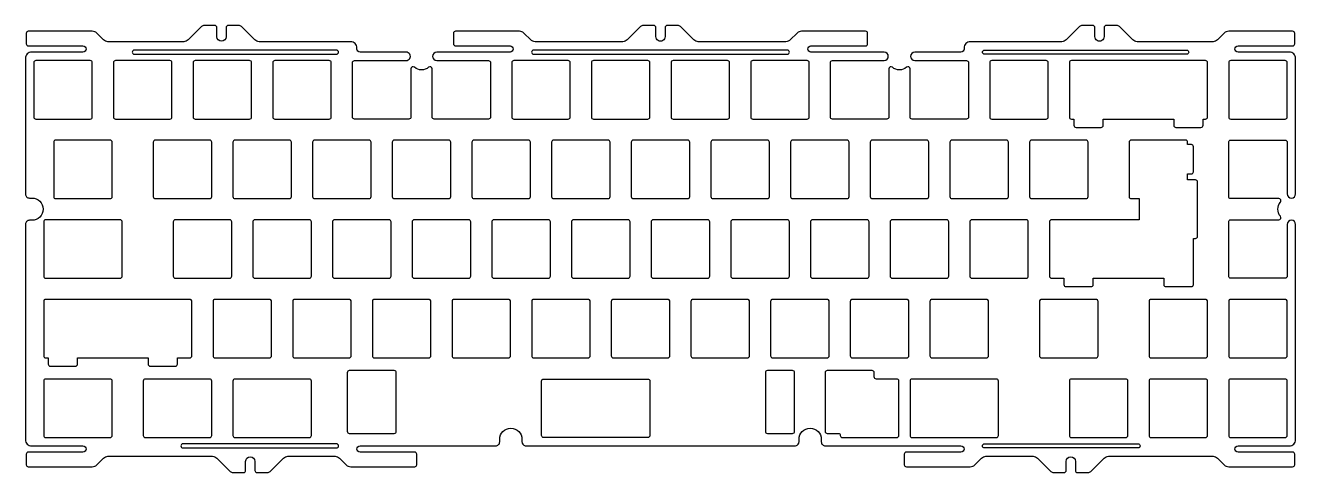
# Model space of a CAD drawing. Header units: millimetres. Extents: x 10 to 314, y 5 to 112.
import ezdxf

# ---------------------------------------------------------------- set-up
doc = ezdxf.new("R2010")
doc.units = ezdxf.units.MM

msp = doc.modelspace()

# ---------------------------------------------------------------- linework, layer by layer
at = {"color": 0}
msp.add_lwpolyline([(101.43, 103.29, 1.000042), (101.43, 105.29), (90.41, 105.29, -0.414214), (89.66, 106.04), (89.66, 106.29, 0.414214), (88.16, 107.79), (66.28, 107.79, -0.198912), (65.22, 108.23), (62.06, 111.4, 0.198912), (61.35, 111.69), (58.86, 111.69, 0.414214), (58.36, 111.19), (58.36, 108.99, -1), (56.16, 108.99), (56.16, 111.19, 0.414214), (55.66, 111.69), (53.18, 111.69, 0.198912), (52.47, 111.4), (49.3, 108.23, -0.198912), (48.24, 107.79), (30.12, 107.79, -0.198912), (29.05, 108.23), (27.43, 109.86, 0.198912), (26.37, 110.29), (11.07, 110.29, 0.414214), (10.57, 109.79), (10.57, 107.29, 0.414214), (11.07, 106.79), (24.12, 106.79, -1), (24.12, 105.29), (11.87, 105.29, 0.414214), (10.37, 103.79), (10.37, 71.38, 0.414214), (11.37, 70.38), (11.95, 70.38, -1), (11.95, 65.06), (11.37, 65.06, 0.414214), (10.37, 64.06), (10.37, 12.59, 0.414214), (11.87, 11.09), (24.12, 11.09, -1), (24.12, 9.59), (11.07, 9.59, 0.414214), (10.57, 9.09), (10.57, 6.59, 0.414214), (11.07, 6.09), (26.37, 6.09, 0.198912), (27.43, 6.53), (29.05, 8.16, -0.198912), (30.12, 8.59), (55.12, 8.59, -0.198912), (56.18, 8.16), (59.34, 4.99, 0.198912), (60.05, 4.7), (62.54, 4.7, 0.414214), (63.04, 5.2), (63.04, 7.39, -1), (65.24, 7.39), (65.24, 5.2, 0.414214), (65.74, 4.7), (68.22, 4.7, 0.198912), (68.93, 4.99), (72.1, 8.16, -0.198912), (73.16, 8.59), (84.41, 8.59, -0.198912), (85.47, 8.16), (87.1, 6.53, 0.198912), (88.16, 6.09), (103.46, 6.09, 0.414214), (103.96, 6.59), (103.96, 9.09, 0.414214), (103.46, 9.59), (90.41, 9.59, -1), (90.41, 11.09), (122.8, 11.09, 0.414214), (123.8, 12.09), (123.8, 12.67, -1), (129.12, 12.67), (129.12, 12.09, 0.414214), (130.12, 11.09), (194.37, 11.09, 0.414214), (195.37, 12.09), (195.37, 12.67, -1), (200.7, 12.67), (200.7, 12.09, 0.414214), (201.7, 11.09), (234.09, 11.09, -1), (234.09, 9.59), (221.04, 9.59, 0.414214), (220.54, 9.09), (220.54, 6.59, 0.414214), (221.04, 6.09), (236.34, 6.09, 0.198912), (237.4, 6.53), (239.02, 8.16, -0.198912), (240.08, 8.59), (251.34, 8.59, -0.198912), (252.4, 8.16), (255.57, 4.99, 0.198912), (256.27, 4.7), (258.76, 4.7, 0.414214), (259.26, 5.2), (259.26, 7.39, -1), (261.46, 7.39), (261.46, 5.2, 0.414214), (261.96, 4.7), (264.45, 4.7, 0.198912), (265.15, 4.99), (268.32, 8.16, -0.198912), (269.38, 8.59), (294.38, 8.59, -0.198912), (295.44, 8.16), (297.06, 6.53, 0.198912), (298.12, 6.09), (313.42, 6.09, 0.414214), (313.92, 6.59), (313.92, 9.09, 0.414214), (313.42, 9.59), (300.37, 9.59, -1), (300.37, 11.09), (312.62, 11.09, 0.414214), (314.12, 12.59), (314.12, 64.06, 1), (312.12, 64.06), (312.12, 51.69, -0.414214), (311.62, 51.19), (298.62, 51.19, -0.414214), (298.12, 51.69), (298.12, 64.69, -0.414214), (298.62, 65.19), (310.12, 65.19, 0.635916), (310.5, 66.02, -0.362112), (310.5, 69.42, 0.635916), (310.12, 70.24), (298.62, 70.24, -0.414214), (298.12, 70.74), (298.12, 83.74, -0.414214), (298.62, 84.24), (311.62, 84.24, -0.414214), (312.12, 83.74), (312.12, 71.38, 1), (314.12, 71.38), (314.12, 103.79, 0.414214), (312.62, 105.29), (300.37, 105.29, -1), (300.37, 106.79), (313.42, 106.79, 0.414214), (313.92, 107.29), (313.92, 109.79, 0.414214), (313.42, 110.29), (298.12, 110.29, 0.198912), (297.06, 109.86), (295.44, 108.23, -0.198912), (294.38, 107.79), (276.25, 107.79, -0.198912), (275.19, 108.23), (272.02, 111.4, 0.198912), (271.32, 111.69), (268.83, 111.69, 0.414214), (268.33, 111.19), (268.33, 109, -1.000795), (266.13, 109), (266.13, 111.19, 0.414214), (265.63, 111.69), (263.15, 111.69, 0.198912), (262.44, 111.4), (259.27, 108.23, -0.198912), (258.21, 107.79), (236.34, 107.79, 0.414214), (234.84, 106.29), (234.84, 106.04, -0.414214), (234.09, 105.29), (223.06, 105.29, 1), (223.06, 103.29), (235.42, 103.29, -0.414214), (235.92, 102.79), (235.92, 89.79, -0.414214), (235.42, 89.29), (222.42, 89.29, -0.414214), (221.92, 89.79), (221.92, 101.29, 0.635916), (221.1, 101.67, -0.362112), (217.69, 101.67, 0.635916), (216.87, 101.29), (216.87, 89.79, -0.414214), (216.37, 89.29), (203.37, 89.29, -0.414214), (202.87, 89.79), (202.87, 102.79, -0.414214), (203.37, 103.29), (215.73, 103.29, 1), (215.73, 105.29), (198.23, 105.29, -1), (198.23, 106.79), (211.28, 106.79, 0.414214), (211.78, 107.29), (211.78, 109.79, 0.414214), (211.28, 110.29), (195.98, 110.29, 0.198912), (194.92, 109.86), (193.29, 108.23, -0.198912), (192.23, 107.79), (171.27, 107.79, -0.198912), (170.21, 108.23), (167.04, 111.4, 0.198912), (166.33, 111.69), (163.85, 111.69, 0.414214), (163.35, 111.19), (163.35, 109, -1.000795), (161.15, 109), (161.15, 111.19, 0.414214), (160.65, 111.69), (158.16, 111.69, 0.198912), (157.45, 111.4), (154.29, 108.23, -0.198912), (153.23, 107.79), (132.26, 107.79, -0.198912), (131.2, 108.23), (129.58, 109.86, 0.198912), (128.52, 110.29), (113.22, 110.29, 0.414214), (112.72, 109.79), (112.72, 107.29, 0.414214), (113.22, 106.79), (126.27, 106.79, -1), (126.27, 105.29), (108.76, 105.29, 1), (108.76, 103.29), (121.12, 103.29, -0.414214), (121.62, 102.79), (121.62, 89.79, -0.414214), (121.12, 89.29), (108.12, 89.29, -0.414214), (107.62, 89.79), (107.62, 101.29, 0.635916), (106.8, 101.67, -0.362112), (103.39, 101.67, 0.635916), (102.57, 101.29), (102.57, 89.79, -0.414214), (102.07, 89.29), (89.07, 89.29, -0.414214), (88.57, 89.79), (88.57, 102.79, -0.414214), (89.07, 103.29), (101.43, 103.29)], format="xyb", dxfattribs=at)
for points in [[(25.87, 89.29, 0.414214), (26.37, 89.79), (26.37, 102.79, 0.414214), (25.87, 103.29), (12.87, 103.29, 0.414214), (12.37, 102.79), (12.37, 89.79, 0.414214), (12.87, 89.29)], [(44.92, 89.29, 0.414214), (45.42, 89.79), (45.42, 102.79, 0.414214), (44.92, 103.29), (31.92, 103.29, 0.414214), (31.42, 102.79), (31.42, 89.79, 0.414214), (31.92, 89.29)], [(36.42, 105.79, 1), (36.42, 104.79), (84.76, 104.79, 1), (84.76, 105.79)], [(63.97, 89.29, 0.414214), (64.47, 89.79), (64.47, 102.79, 0.414214), (63.97, 103.29), (50.97, 103.29, 0.414214), (50.47, 102.79), (50.47, 89.79, 0.414214), (50.97, 89.29)], [(83.02, 89.29, 0.414214), (83.52, 89.79), (83.52, 102.79, 0.414214), (83.02, 103.29), (70.02, 103.29, 0.414214), (69.52, 102.79), (69.52, 89.79, 0.414214), (70.02, 89.29)], [(140.67, 89.79), (140.67, 102.79, 0.414214), (140.17, 103.29), (127.17, 103.29, 0.414214), (126.67, 102.79), (126.67, 89.79, 0.414214), (127.17, 89.29), (140.17, 89.29, 0.414214)], [(145.72, 102.79), (145.72, 89.79, 0.414214), (146.22, 89.29), (159.22, 89.29, 0.414214), (159.72, 89.79), (159.72, 102.79, 0.414214), (159.22, 103.29), (146.22, 103.29, 0.414214)], [(164.77, 89.79, 0.414214), (165.27, 89.29), (178.27, 89.29, 0.414214), (178.77, 89.79), (178.77, 102.79, 0.414214), (178.27, 103.29), (165.27, 103.29, 0.414214), (164.77, 102.79)], [(197.82, 89.79), (197.82, 102.79, 0.414214), (197.32, 103.29), (184.32, 103.29, 0.414214), (183.82, 102.79), (183.82, 89.79, 0.414214), (184.32, 89.29), (197.32, 89.29, 0.414214)], [(288.07, 105.79, -1), (288.07, 104.79), (239.73, 104.79, -1), (239.73, 105.79)], [(254.47, 89.29, 0.414214), (254.97, 89.79), (254.97, 102.79, 0.414214), (254.47, 103.29), (241.47, 103.29, 0.414214), (240.97, 102.79), (240.97, 89.79, 0.414214), (241.47, 89.29)], [(311.62, 89.29, 0.414214), (312.12, 89.79), (312.12, 102.79, 0.414214), (311.62, 103.29), (298.62, 103.29, 0.414214), (298.12, 102.79), (298.12, 89.79, 0.414214), (298.62, 89.29)], [(30.64, 70.24, 0.414214), (31.14, 70.74), (31.14, 83.74, 0.414214), (30.64, 84.24), (17.64, 84.24, 0.414214), (17.14, 83.74), (17.14, 70.74, 0.414214), (17.64, 70.24)], [(54.45, 70.24, 0.414214), (54.95, 70.74), (54.95, 83.74, 0.414214), (54.45, 84.24), (41.45, 84.24, 0.414214), (40.95, 83.74), (40.95, 70.74, 0.414214), (41.45, 70.24)], [(73.5, 70.24, 0.414214), (74, 70.74), (74, 83.74, 0.414214), (73.5, 84.24), (60.5, 84.24, 0.414214), (60, 83.74), (60, 70.74, 0.414214), (60.5, 70.24)], [(92.55, 70.24, 0.414214), (93.05, 70.74), (93.05, 83.74, 0.414214), (92.55, 84.24), (79.55, 84.24, 0.414214), (79.05, 83.74), (79.05, 70.74, 0.414214), (79.55, 70.24)], [(111.6, 70.24, 0.414214), (112.1, 70.74), (112.1, 83.74, 0.414214), (111.6, 84.24), (98.6, 84.24, 0.414214), (98.1, 83.74), (98.1, 70.74, 0.414214), (98.6, 70.24)], [(130.65, 70.24, 0.414214), (131.15, 70.74), (131.15, 83.74, 0.414214), (130.65, 84.24), (117.65, 84.24, 0.414214), (117.15, 83.74), (117.15, 70.74, 0.414214), (117.65, 70.24)], [(149.7, 70.24, 0.414214), (150.2, 70.74), (150.2, 83.74, 0.414214), (149.7, 84.24), (136.7, 84.24, 0.414214), (136.2, 83.74), (136.2, 70.74, 0.414214), (136.7, 70.24)], [(168.75, 70.24, 0.414214), (169.25, 70.74), (169.25, 83.74, 0.414214), (168.75, 84.24), (155.75, 84.24, 0.414214), (155.25, 83.74), (155.25, 70.74, 0.414214), (155.75, 70.24)], [(187.8, 70.24, 0.414214), (188.3, 70.74), (188.3, 83.74, 0.414214), (187.8, 84.24), (174.8, 84.24, 0.414214), (174.3, 83.74), (174.3, 70.74, 0.414214), (174.8, 70.24)], [(206.85, 70.24, 0.414214), (207.35, 70.74), (207.35, 83.74, 0.414214), (206.85, 84.24), (193.85, 84.24, 0.414214), (193.35, 83.74), (193.35, 70.74, 0.414214), (193.85, 70.24)], [(225.9, 70.24, 0.414214), (226.4, 70.74), (226.4, 83.74, 0.414214), (225.9, 84.24), (212.9, 84.24, 0.414214), (212.4, 83.74), (212.4, 70.74, 0.414214), (212.9, 70.24)], [(244.95, 70.24, 0.414214), (245.45, 70.74), (245.45, 83.74, 0.414214), (244.95, 84.24), (231.95, 84.24, 0.414214), (231.45, 83.74), (231.45, 70.74, 0.414214), (231.95, 70.24)], [(264, 70.24, 0.414214), (264.5, 70.74), (264.5, 83.74, 0.414214), (264, 84.24), (251, 84.24, 0.414214), (250.5, 83.74), (250.5, 70.74, 0.414214), (251, 70.24)], [(274.31, 83.74), (274.31, 70.74, 0.414214), (274.81, 70.24), (276.69, 70.24), (276.69, 65.19), (255.76, 65.19, 0.414214), (255.26, 64.69), (255.26, 51.69, 0.414214), (255.76, 51.19), (258.73, 51.19), (258.73, 49.69, 0.414214), (259.23, 49.19), (265.23, 49.19, 0.414214), (265.73, 49.69), (265.73, 51.19), (282.6, 51.19), (282.6, 49.69, 0.414214), (283.1, 49.19), (289.19, 49.19, 0.414214), (289.69, 49.69), (289.69, 60.72), (290.19, 60.72, 0.414214), (290.69, 61.22), (290.69, 74.22, 0.414214), (290.19, 74.72), (288.31, 74.72), (288.31, 76.16), (289.19, 76.16, 0.414214), (289.69, 76.66), (289.69, 82.66, 0.414214), (289.19, 83.16), (288.31, 83.16), (288.31, 83.74, 0.414214), (287.81, 84.24), (274.81, 84.24, 0.414214)], [(59.21, 51.19, 0.414214), (59.71, 51.69), (59.71, 64.69, 0.414214), (59.21, 65.19), (46.21, 65.19, 0.414214), (45.71, 64.69), (45.71, 51.69, 0.414214), (46.21, 51.19)], [(78.26, 51.19, 0.414214), (78.76, 51.69), (78.76, 64.69, 0.414214), (78.26, 65.19), (65.26, 65.19, 0.414214), (64.76, 64.69), (64.76, 51.69, 0.414214), (65.26, 51.19)], [(97.31, 51.19, 0.414214), (97.81, 51.69), (97.81, 64.69, 0.414214), (97.31, 65.19), (84.31, 65.19, 0.414214), (83.81, 64.69), (83.81, 51.69, 0.414214), (84.31, 51.19)], [(116.36, 51.19, 0.414214), (116.86, 51.69), (116.86, 64.69, 0.414214), (116.36, 65.19), (103.36, 65.19, 0.414214), (102.86, 64.69), (102.86, 51.69, 0.414214), (103.36, 51.19)], [(135.41, 51.19, 0.414214), (135.91, 51.69), (135.91, 64.69, 0.414214), (135.41, 65.19), (122.41, 65.19, 0.414214), (121.91, 64.69), (121.91, 51.69, 0.414214), (122.41, 51.19)], [(154.46, 51.19, 0.414214), (154.96, 51.69), (154.96, 64.69, 0.414214), (154.46, 65.19), (141.46, 65.19, 0.414214), (140.96, 64.69), (140.96, 51.69, 0.414214), (141.46, 51.19)], [(173.51, 51.19, 0.414214), (174.01, 51.69), (174.01, 64.69, 0.414214), (173.51, 65.19), (160.51, 65.19, 0.414214), (160.01, 64.69), (160.01, 51.69, 0.414214), (160.51, 51.19)], [(192.56, 51.19, 0.414214), (193.06, 51.69), (193.06, 64.69, 0.414214), (192.56, 65.19), (179.56, 65.19, 0.414214), (179.06, 64.69), (179.06, 51.69, 0.414214), (179.56, 51.19)], [(211.61, 51.19, 0.414214), (212.11, 51.69), (212.11, 64.69, 0.414214), (211.61, 65.19), (198.61, 65.19, 0.414214), (198.11, 64.69), (198.11, 51.69, 0.414214), (198.61, 51.19)], [(230.66, 51.19, 0.414214), (231.16, 51.69), (231.16, 64.69, 0.414214), (230.66, 65.19), (217.66, 65.19, 0.414214), (217.16, 64.69), (217.16, 51.69, 0.414214), (217.66, 51.19)], [(249.71, 51.19, 0.414214), (250.21, 51.69), (250.21, 64.69, 0.414214), (249.71, 65.19), (236.71, 65.19, 0.414214), (236.21, 64.69), (236.21, 51.69, 0.414214), (236.71, 51.19)], [(68.74, 32.14, 0.414214), (69.24, 32.64), (69.24, 45.64, 0.414214), (68.74, 46.14), (55.74, 46.14, 0.414214), (55.24, 45.64), (55.24, 32.64, 0.414214), (55.74, 32.14)], [(87.79, 32.14, 0.414214), (88.29, 32.64), (88.29, 45.64, 0.414214), (87.79, 46.14), (74.79, 46.14, 0.414214), (74.29, 45.64), (74.29, 32.64, 0.414214), (74.79, 32.14)], [(106.84, 32.14, 0.414214), (107.34, 32.64), (107.34, 45.64, 0.414214), (106.84, 46.14), (93.84, 46.14, 0.414214), (93.34, 45.64), (93.34, 32.64, 0.414214), (93.84, 32.14)], [(125.89, 32.14, 0.414214), (126.39, 32.64), (126.39, 45.64, 0.414214), (125.89, 46.14), (112.89, 46.14, 0.414214), (112.39, 45.64), (112.39, 32.64, 0.414214), (112.89, 32.14)], [(144.94, 32.14, 0.414214), (145.44, 32.64), (145.44, 45.64, 0.414214), (144.94, 46.14), (131.94, 46.14, 0.414214), (131.44, 45.64), (131.44, 32.64, 0.414214), (131.94, 32.14)], [(163.99, 32.14, 0.414214), (164.49, 32.64), (164.49, 45.64, 0.414214), (163.99, 46.14), (150.99, 46.14, 0.414214), (150.49, 45.64), (150.49, 32.64, 0.414214), (150.99, 32.14)], [(183.04, 32.14, 0.414214), (183.54, 32.64), (183.54, 45.64, 0.414214), (183.04, 46.14), (170.04, 46.14, 0.414214), (169.54, 45.64), (169.54, 32.64, 0.414214), (170.04, 32.14)], [(202.09, 32.14, 0.414214), (202.59, 32.64), (202.59, 45.64, 0.414214), (202.09, 46.14), (189.09, 46.14, 0.414214), (188.59, 45.64), (188.59, 32.64, 0.414214), (189.09, 32.14)], [(221.14, 32.14, 0.414214), (221.64, 32.64), (221.64, 45.64, 0.414214), (221.14, 46.14), (208.14, 46.14, 0.414214), (207.64, 45.64), (207.64, 32.64, 0.414214), (208.14, 32.14)], [(240.19, 32.14, 0.414214), (240.69, 32.64), (240.69, 45.64, 0.414214), (240.19, 46.14), (227.19, 46.14, 0.414214), (226.69, 45.64), (226.69, 32.64, 0.414214), (227.19, 32.14)], [(266.38, 32.14, 0.414214), (266.88, 32.64), (266.88, 45.64, 0.414214), (266.38, 46.14), (253.38, 46.14, 0.414214), (252.88, 45.64), (252.88, 32.64, 0.414214), (253.38, 32.14)], [(292.57, 32.14, 0.414214), (293.07, 32.64), (293.07, 45.64, 0.414214), (292.57, 46.14), (279.57, 46.14, 0.414214), (279.07, 45.64), (279.07, 32.64, 0.414214), (279.57, 32.14)], [(311.62, 32.14, 0.414214), (312.12, 32.64), (312.12, 45.64, 0.414214), (311.62, 46.14), (298.62, 46.14, 0.414214), (298.12, 45.64), (298.12, 32.64, 0.414214), (298.62, 32.14)], [(204.75, 14.09, -0.414214), (205.25, 13.59, 0.414214), (205.75, 13.09), (218.75, 13.09, 0.414214), (219.25, 13.59), (219.25, 26.59, 0.414214), (218.75, 27.09), (213.87, 27.09, -0.414214), (213.37, 27.59), (213.37, 28.59, 0.414214), (212.87, 29.09), (202.11, 29.09, 0.414214), (201.61, 28.59), (201.61, 14.59, 0.414214), (202.11, 14.09)], [(31.14, 13.59), (31.14, 26.59, 0.414214), (30.64, 27.09), (15.25, 27.09, 0.414214), (14.75, 26.59), (14.75, 13.59, 0.414214), (15.25, 13.09), (30.64, 13.09, 0.414214)], [(222.42, 27.09, 0.414214), (221.92, 26.59), (221.92, 13.59, 0.414214), (222.42, 13.09), (242.57, 13.09, 0.414214), (243.07, 13.59), (243.07, 26.59, 0.414214), (242.57, 27.09)], [(273.52, 13.09, 0.414214), (274.02, 13.59), (274.02, 26.59, 0.414214), (273.52, 27.09), (260.52, 27.09, 0.414214), (260.02, 26.59), (260.02, 13.59, 0.414214), (260.52, 13.09)], [(292.57, 13.09, 0.414214), (293.07, 13.59), (293.07, 26.59, 0.414214), (292.57, 27.09), (279.57, 27.09, 0.414214), (279.07, 26.59), (279.07, 13.59, 0.414214), (279.57, 13.09)], [(311.62, 13.09, 0.414214), (312.12, 13.59), (312.12, 26.59, 0.414214), (311.62, 27.09), (298.62, 27.09, 0.414214), (298.12, 26.59), (298.12, 13.59, 0.414214), (298.62, 13.09)], [(48.07, 10.59), (84.76, 10.59, 1), (84.76, 11.59), (48.07, 11.59, 1)], [(276.43, 10.59), (239.73, 10.59, -1), (239.73, 11.59), (276.43, 11.59, -1)]]:
    msp.add_lwpolyline(points, format="xyb", close=True, dxfattribs=at)
at = {"color": 0, "linetype": 'Continuous'}
msp.add_lwpolyline([(131.91, 105.79, 1), (131.91, 104.79), (192.59, 104.79, 1), (192.59, 105.79)], format="xyb", close=True, dxfattribs=at)
for points in [[(291.99, 89.29), (292.57, 89.29, 0.414214), (293.07, 89.79), (293.07, 102.79, 0.414214), (292.57, 103.29), (260.52, 103.29, 0.414214), (260.02, 102.79), (260.02, 89.79, 0.414214), (260.52, 89.29), (261.11, 89.29), (261.11, 87.79, 0.414214), (261.61, 87.29), (267.61, 87.29, 0.414214), (268.11, 87.79), (268.11, 89.29), (284.99, 89.29), (284.99, 87.79, 0.414214), (285.49, 87.29), (291.49, 87.29, 0.414214), (291.99, 87.79)], [(33.52, 64.69, 0.414214), (33.02, 65.19), (15.25, 65.19, 0.414214), (14.75, 64.69), (14.75, 51.69, 0.414214), (15.25, 51.19), (33.02, 51.19, 0.414214), (33.52, 51.69)], [(46.72, 30.64), (46.72, 32.14), (49.69, 32.14, 0.414214), (50.19, 32.64), (50.19, 45.64, 0.414214), (49.69, 46.14), (15.25, 46.14, 0.414214), (14.75, 45.64), (14.75, 32.64, 0.414214), (15.25, 32.14), (15.84, 32.14), (15.84, 30.64, 0.414214), (16.34, 30.14), (22.34, 30.14, 0.414214), (22.84, 30.64), (22.84, 32.14), (39.72, 32.14), (39.72, 30.64, 0.414214), (40.22, 30.14), (46.22, 30.14, 0.414214)], [(87.82, 14.09), (98.57, 14.09, 0.414214), (99.07, 14.59), (99.07, 28.59, 0.414214), (98.57, 29.09), (87.82, 29.09, 0.414214), (87.32, 28.59), (87.32, 14.59, 0.414214)], [(193.82, 14.09, 0.414214), (194.32, 14.59), (194.32, 28.59, 0.414214), (193.82, 29.09), (187.82, 29.09, 0.414214), (187.32, 28.59), (187.32, 14.59, 0.414214), (187.82, 14.09)], [(38.57, 13.59, 0.414214), (39.07, 13.09), (54.45, 13.09, 0.414214), (54.95, 13.59), (54.95, 26.59, 0.414214), (54.45, 27.09), (39.07, 27.09, 0.414214), (38.57, 26.59)], [(60, 26.59), (60, 13.59, 0.414214), (60.5, 13.09), (78.26, 13.09, 0.414214), (78.76, 13.59), (78.76, 26.59, 0.414214), (78.26, 27.09), (60.5, 27.09, 0.414214)], [(159.72, 26.59), (159.72, 13.59, -0.414214), (159.22, 13.09), (134.32, 13.09, -0.414214), (133.82, 13.59), (133.82, 26.59, -0.414214), (134.32, 27.09), (159.22, 27.09, -0.414214)]]:
    msp.add_lwpolyline(points, format="xyb", close=True)

doc.saveas('drawing.dxf')
